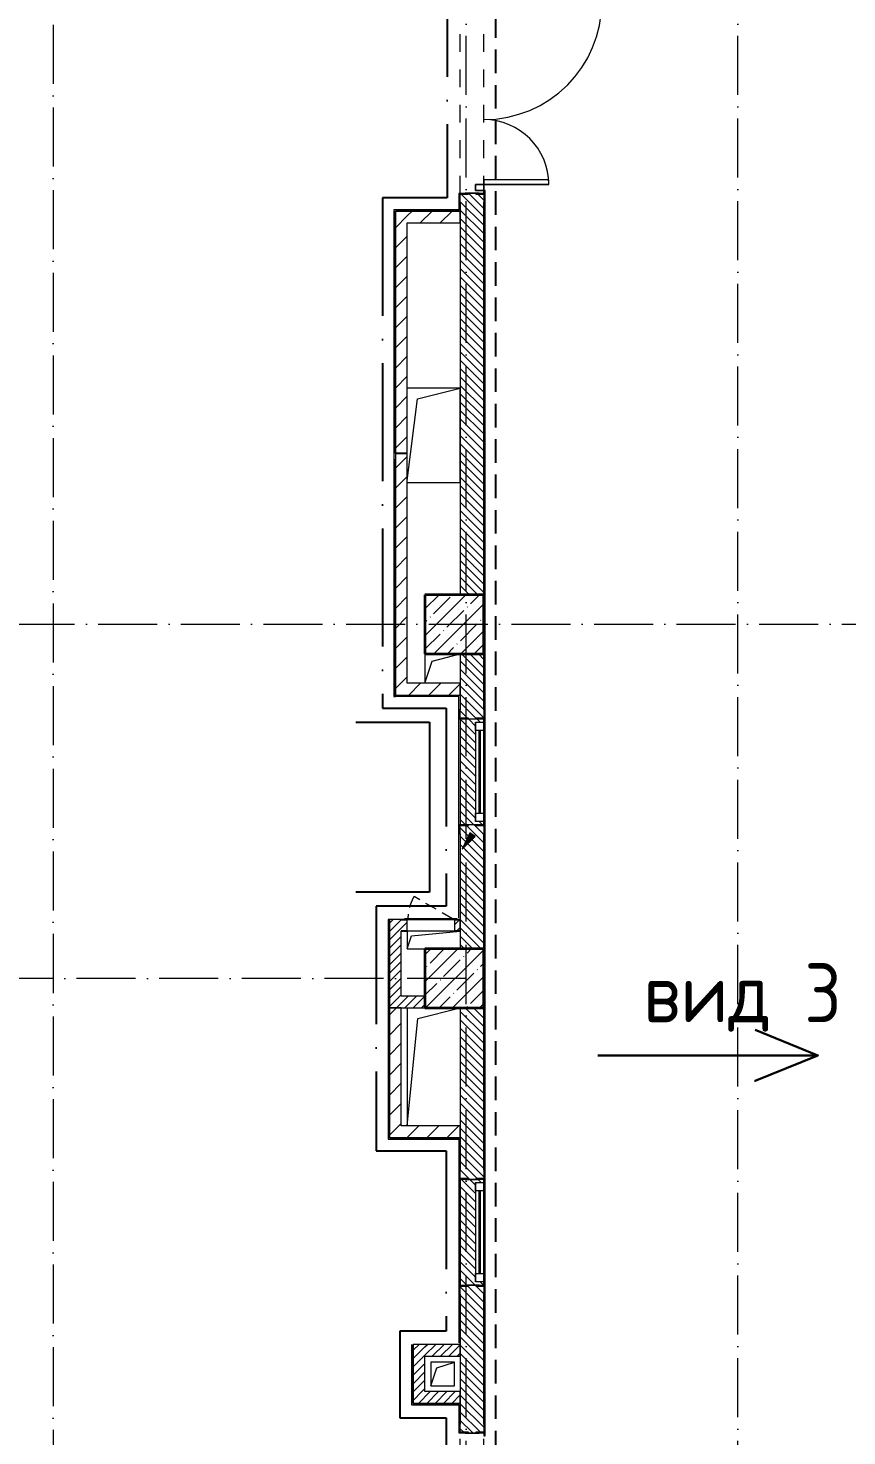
# Model space of a CAD drawing. Header units: millimetres. Extents: x -213536 to 1564669, y -45299 to 942238.
# Drawn here: x -206528 to -199592, y 205352 to 217277 of the extents above; entities that cross this region are included whole.
import ezdxf

# ---------------------------------------------------------------- set-up
doc = ezdxf.new("R2010")
doc.units = ezdxf.units.MM
for name, pattern in [('02 Штрихпунктирная _10 мм_', [1400, 1000, -200, 0, -200]), ('200_ШТРИХ_ш1п0_6_', [160, 100, -60]), ('50_200_ШТРИХ_1Т_ш5_п1_п1_', [700, 500, -100, 0, -100]), ('Штрих короткий', [300, 150, -150]), ('Штриховая _2 мм - 1 мм_', [300, 200, -100])]:
    doc.linetypes.add(name, pattern=pattern)
for name, color, linetype, lineweight in [('0-1', 7, 'Continuous', 5), ('0-2', 7, 'Continuous', 9), ('Двери', 7, 'Continuous', 9), ('Каркас_Импост', 7, 'Continuous', 13), ('Каркас_Импост-1', 7, 'Continuous', 9), ('Несущие колонны', 7, 'Continuous', 9), ('Несущие колонны-1', 7, 'Continuous', 35), ('Обобщенные модели', 7, 'Continuous', 9), ('Окна', 7, 'Continuous', 9), ('Оси-2', 7, '50_200_ШТРИХ_1Т_ш5_п1_п1_', 9), ('Основные линии', 7, 'Continuous', 30), ('Остекление-1', 7, 'Continuous', 9), ('Открывание в плане-2', 7, '200_ШТРИХ_ш1п0_6_', 9), ('Перемычка-1', 7, 'Штрих короткий', 9), ('Стены', 7, 'Continuous', 9), ('Стены-1', 7, 'Continuous', 13), ('Текстовые примечания', 7, 'Continuous', 9), ('Штриховка разреза-1', 7, 'Continuous', 9), ('Элементы узлов', 7, 'Continuous', 9)]:
    doc.layers.add(name, color=color, linetype=linetype, lineweight=lineweight)
for name, color, linetype, lineweight, true_color in [('СТ-1_1', 7, 'Штриховая _2 мм - 1 мм_', 90, 0x888888), ('СТ-2_1', 1, '02 Штрихпунктирная _10 мм_', 90, 0xff0000), ('СТ-6_1', 6, 'Continuous', 90, 0xff00ff)]:
    doc.layers.add(name, color=color, linetype=linetype, lineweight=lineweight, true_color=true_color)
doc.layers.get('0-2').off()
doc.styles.add('СПДС', font='isocpeur.ttf', dxfattribs={"width": 0.9})
pattern_1 = [(45, (0, 0), (-35.35534, 35.35534), [])]
pattern_2 = [(45, (0, 0), (-84.8528, 84.8528), [])]
pattern_3 = [(135, (0, 0), (-35.35534, -35.35534), [])]

# ---------------------------------------------------------------- blocks, each defined once
blk = doc.blocks.new('BSC_Колонна _Прямоугольная - 500х500-V38-АИ2_02_План отделки стен 2-го этажа _Часть 2_')
at = {"layer": 'Несущие колонны'}
h = blk.add_hatch(dxfattribs=at)
h.set_pattern_fill('FP_46', color=256, style=0, pattern_type=2)
h.set_pattern_definition([(45, (-7700, -28300), (-114.04925, 114.04925), []), (45, (-7585.95, -28300), (-114.04925, 114.04925), [201.613, -40.323, 3.353, -36.97])])
h.paths.add_polyline_path([(-250, -250), (250, -250), (250, 250), (-250, 250)], flags=0)
at = {"layer": 'Несущие колонны-1'}
for p, q in [((250, 250), (-250, 250)), ((-250, 250), (-250, -250)), ((250, -250), (250, 250)), ((-250, -250), (250, -250))]:
    blk.add_line(p, q, dxfattribs=at)
blk = doc.blocks.new('BSC_Колонна _Прямоугольная - 500х500-V45-АИ2_02_План отделки стен 2-го этажа _Часть 2_')
at = {"layer": 'Несущие колонны'}
h = blk.add_hatch(dxfattribs=at)
h.set_pattern_fill('FP_53', color=256, style=0, pattern_type=2)
h.set_pattern_definition([(45, (-7700, -25300), (-114.0493, 114.0493), []), (45, (-7585.95, -25300), (-114.0493, 114.0493), [201.613, -40.323, 3.353, -36.97])])
h.paths.add_polyline_path([(-250, -250), (250, -250), (250, 250), (-250, 250), (-250, 142)], flags=0)
at = {"layer": 'Несущие колонны-1'}
for p, q in [((250, 250), (-250, 250)), ((-250, 250), (-250, -250)), ((250, -250), (250, 250)), ((-250, -250), (250, -250))]:
    blk.add_line(p, q, dxfattribs=at)
blk = doc.blocks.new('Проем_Дверь_Прямоугольный - 1700х2400h_дверные проемы-28445702-АИ2_02_План отделки стен 2-го этажа _Часть 2_')
at = {"layer": 'Перемычка-1'}
for p, q in [((850, 100), (-850, 100)), ((850, -100), (-850, -100))]:
    blk.add_line(p, q, dxfattribs=at)
blk = doc.blocks.new('Проем_Дверь_Прямоугольный - 1700х2400h_дверные проемы-28448549-АИ2_02_План отделки стен 2-го этажа _Часть 2_')
at = {"layer": 'Перемычка-1'}
for p, q in [((850, 100), (-850, 100)), ((850, -100), (-850, -100))]:
    blk.add_line(p, q, dxfattribs=at)
blk = doc.blocks.new('120_Окно_СКБ_1Ст - 120_Окно_СКБ_1Ст_классы 900x800_E30-28357655-АИ2_02_План отделки стен 2-го этажа _Часть 2_')
at = {"layer": 'Каркас_Импост'}
for p, q in [((-420, 30), (-420, 100)), ((-420, 100), (-350, 100)), ((-350, 30), (-420, 30)), ((-350, 100), (-350, 30)), ((350, 30), (350, 100)), ((350, 100), (420, 100)), ((420, 30), (350, 30)), ((420, 100), (420, 30))]:
    blk.add_line(p, q, dxfattribs=at)
at = {"layer": 'Каркас_Импост-1'}
for p, q in [((420, 100), (-420, 100)), ((-420, 30), (420, 30))]:
    blk.add_line(p, q, dxfattribs=at)
at = {"layer": 'Остекление-1'}
for p, q in [((350, 70), (-350, 70)), ((350, 60), (-350, 60))]:
    blk.add_line(p, q, dxfattribs=at)
blk = doc.blocks.new('Дверь_Витражная_СКБ_2Ст2 - ДВВ_ДАО_СОШ_Классы-V178-АИ2_02_План отделки стен 2-го этажа _Часть 2_')
at = {"layer": 'Двери'}
for p, q in [((-775, 1035), (-775, 35)), ((775, 585), (775, 35))]:
    blk.add_line(p, q, dxfattribs=at)
for centre, radius, start, end in [((-775, 35), 1000, 360, 90), ((775, 35), 550, 90, 180)]:
    blk.add_arc(centre, radius, start, end, dxfattribs=at)
at = {"layer": 'Элементы узлов'}
for p, q in [((-713, 1035), (-753, 1035)), ((-753, 1035), (-753, 35)), ((-713, 35), (-713, 1035)), ((775, 585), (735, 585)), ((735, 585), (735, 35)), ((775, 35), (775, 585)), ((-825, 35), (-825, -35)), ((-775, 35), (-825, 35)), ((-775, 35), (-825, 35)), ((-825, 35), (-825, -35)), ((-775, -35), (-775, 35)), ((-775, -35), (-775, 35)), ((-753, 35), (-713, 35)), ((735, 35), (775, 35)), ((775, -35), (775, 35)), ((775, 35), (825, 35)), ((775, 35), (775, -35)), ((825, 35), (775, 35)), ((825, 35), (825, -35)), ((825, -35), (825, 35)), ((-825, -35), (-775, -35)), ((-825, -35), (-775, -35)), ((825, -35), (775, -35)), ((775, -35), (825, -35))]:
    blk.add_line(p, q, dxfattribs=at)
blk = doc.blocks.new('154_Стойка_СКБ_Уголок - СМ-2480_200-28346303-АИ2_02_План отделки стен 2-го этажа _Часть 2_')
at = {"layer": 'Обобщенные модели'}
for p, q in [((125, 156), (125, 81)), ((200, 156), (125, 156)), ((131, 81), (131, 150)), ((131, 150), (200, 150)), ((200, 150), (200, 156)), ((125, 81), (131, 81)), ((131, 19), (125, 19)), ((125, 19), (125, -56)), ((131, -50), (131, 19)), ((125, -56), (200, -56)), ((200, -50), (131, -50)), ((200, -56), (200, -50))]:
    blk.add_line(p, q, dxfattribs=at)
blk = doc.blocks.new('Стойка_Влож_Полоса боковая - Полоса-28213942-АИ2_02_План отделки стен 2-го этажа _Часть 2_')
at = {"layer": 'Обобщенные модели'}
for p, q in [((-5, 60), (0, 60)), ((-5, -60), (-5, 60)), ((0, 31), (0, -31)), ((0, -60), (-5, -60))]:
    blk.add_line(p, q, dxfattribs=at)
blk = doc.blocks.new('154_Фахверк_СКБ_Швеллер - Тип_100_3960-28318856-АИ2_02_План отделки стен 2-го этажа _Часть 2_')
at = {"layer": 'Обобщенные модели'}
for p, q in [((175, 50), (125, 50)), ((125, 50), (125, -50)), ((128, 47), (175, 47)), ((128, -47), (128, 47)), ((175, 47), (175, 50)), ((125, -50), (175, -50)), ((175, -47), (128, -47)), ((175, -50), (175, -47))]:
    blk.add_line(p, q, dxfattribs=at)
blk = doc.blocks.new('AR_Отверстие Ниша - Лючок-32403584-АИ2_02_План отделки стен 2-го этажа _Часть 2_')
at = {"layer": 'Окна'}
for p, q in [((-200, 50), (200, 50)), ((200, -50), (-200, -50))]:
    blk.add_line(p, q, dxfattribs=at)
blk = doc.blocks.new('Л_Общий_Лючок - Лючок-29684007-АИ2_02_План отделки стен 2-го этажа _Часть 2_')
at = {"layer": 'Окна'}
for p, q in [((-24, 0), (-24, -6)), ((424, 0), (424, -6)), ((-24, -6), (424, -6))]:
    blk.add_line(p, q, dxfattribs=at)
at = {"layer": 'Открывание в плане-2'}
blk.add_line((16, -6), (342, -194), dxfattribs=at)
blk.add_arc((6, 0), 388, 330, 359.1095, dxfattribs=at)
blk = doc.blocks.new('154_Фахверк_СКБ_Швеллер - Тип_100_3960_зеркало-29769493-АИ2_02_План отделки стен 2-го этажа _Часть 2_')
at = {"layer": 'Обобщенные модели'}
for p, q in [((175, 50), (125, 50)), ((125, 50), (125, -50)), ((128, 47), (175, 47)), ((128, -47), (128, 47)), ((175, 47), (175, 50)), ((125, -50), (175, -50)), ((175, -47), (128, -47)), ((175, -50), (175, -47))]:
    blk.add_line(p, q, dxfattribs=at)
blk = doc.blocks.new('AR_Отверстие прямоугольное _в плите_ - AR_Отверстие прямоугольное _в плите_-V193-АИ2_02_План отделки стен 2-го этажа _Часть 2_')
at = {"layer": 'Обобщенные модели'}
for p, q in [((100, 100), (-100, 100)), ((-100, 100), (-100, -100)), ((-100, -100), (-50, 50)), ((-50, 50), (100, 100)), ((100, -100), (100, 100)), ((-100, -100), (100, -100))]:
    blk.add_line(p, q, dxfattribs=at)
blk = doc.blocks.new('AR_Отверстие прямоугольное _в плите_ - AR_Отверстие прямоугольное _в плите_-30459275-АИ2_02_План отделки стен 2-го этажа _Часть 2_')
at = {"layer": 'Обобщенные модели'}
for p, q in [((-225, 75), (-225, -75)), ((-225, -75), (-188, 37)), ((-188, 37), (225, 75)), ((-225, -75), (-75, -75))]:
    blk.add_line(p, q, dxfattribs=at)
blk = doc.blocks.new('AR_Отверстие прямоугольное _в плите_ - AR_Отверстие прямоугольное _в плите_-30552560-АИ2_02_План отделки стен 2-го этажа _Часть 2_')
at = {"layer": 'Обобщенные модели'}
for p, q in [((-225, 500), (-225, -500)), ((-135, 410), (225, 500)), ((-225, -500), (-135, 410))]:
    blk.add_line(p, q, dxfattribs=at)
blk = doc.blocks.new('AR_Отверстие прямоугольное _в плите_ - AR_Отверстие прямоугольное _в плите_-30552862-АИ2_02_План отделки стен 2-го этажа _Часть 2_')
at = {"layer": 'Обобщенные модели'}
for p, q in [((225, 400), (-223, 400)), ((-135, 310), (225, 400)), ((225, -400), (225, 400)), ((-223, -382), (-135, 310)), ((-223, -400), (225, -400))]:
    blk.add_line(p, q, dxfattribs=at)
blk = doc.blocks.new('AR_Отверстие прямоугольное _в плите_ - AR_Отверстие прямоугольное _в плите_-V234-АИ2_02_План отделки стен 2-го этажа _Часть 2_')
at = {"layer": 'Обобщенные модели'}
for p, q in [((-150, 125), (-150, -125)), ((-88, 63), (150, 125)), ((-150, -125), (-88, 63))]:
    blk.add_line(p, q, dxfattribs=at)
blk = doc.blocks.new('0125-Р-ОО-Ш2-АР-о_23_10_2024_rvt-1-АИ2_02_План отделки стен 2-го этажа _Часть 2_')
at = {"layer": 'Штриховка разреза-1'}
h = blk.add_hatch(dxfattribs=at)
h.set_pattern_fill('FP_2', color=256, style=0, pattern_type=2)
h.set_pattern_definition(pattern_3)
h.paths.add_polyline_path([(7950, 28550), (7950, 31944), (7881, 31944), (7881, 31950), (7819, 31950), (7819, 31944), (7750, 31944), (7750, 28550)], flags=0)
h.paths.add_polyline_path([(7881, 33650), (7881, 33656), (7950, 33656), (7950, 34050), (7750, 34050), (7750, 33656), (7819, 33656), (7819, 33650)], flags=0)
h = blk.add_hatch(dxfattribs=at)
h.set_pattern_fill('FP_3', color=256, style=0, pattern_type=2)
h.set_pattern_definition(pattern_2)
h.paths.add_polyline_path([(7200, 27700), (7300, 27700), (7300, 29700), (7297, 29700), (7297, 29747), (7203, 29747), (7203, 29700), (7200, 29700)], flags=0)
h.paths.add_polyline_path([(7300, 29750), (7300, 31800), (7200, 31800), (7200, 29750), (7297, 29750)], flags=0)
h = blk.add_hatch(dxfattribs=at)
h.set_pattern_fill('FP_3', color=256, style=0, pattern_type=2)
h.set_pattern_definition(pattern_2)
h.paths.add_polyline_path([(7750, 31700), (7750, 31800), (7300, 31800), (7300, 31700)], flags=0)
h = blk.add_hatch(dxfattribs=at)
h.set_pattern_fill('FP_2', color=256, style=0, pattern_type=2)
h.set_pattern_definition(pattern_3)
h.paths.add_polyline_path([(7750, 25550), (7950, 25550), (7950, 26594), (7881, 26594), (7880, 26600), (7819, 26600), (7819, 26594), (7750, 26594), (7750, 25700)], flags=0)
h.paths.add_polyline_path([(7910, 26600), (7950, 26600), (7950, 26630), (7880, 26630), (7880, 27470), (7950, 27470), (7950, 27500), (7910, 27500), (7910, 27495), (7790, 27495), (7790, 27500), (7750, 27500), (7750, 26600), (7790, 26600), (7790, 26605), (7910, 26605)], flags=0)
h.paths.add_polyline_path([(7880, 27500), (7881, 27500), (7881, 27506), (7950, 27506), (7950, 28050), (7750, 28050), (7750, 27506), (7819, 27506), (7819, 27500)], flags=0)
h = blk.add_hatch(dxfattribs=at)
h.set_pattern_fill('FP_3', color=256, style=0, pattern_type=2)
h.set_pattern_definition(pattern_2)
h.paths.add_polyline_path([(7750, 27700), (7750, 27800), (7300, 27800), (7300, 27700)], flags=0)
h = blk.add_hatch(dxfattribs=at)
h.set_pattern_fill('FP_92', color=256, style=0, pattern_type=2)
h.set_pattern_definition(pattern_1)
h.paths.add_polyline_path([(7150, 25700), (7250, 25700), (7250, 25703), (7297, 25703), (7297, 25797), (7250, 25797), (7250, 25800), (7150, 25800), (7150, 25703)], flags=0)
h.paths.add_polyline_path([(7749, 25703), (7750, 25703), (7750, 25797), (7703, 25797), (7703, 25703)], flags=0)
h = blk.add_hatch(dxfattribs=at)
h.set_pattern_fill('FP_92', color=256, style=0, pattern_type=2)
h.set_pattern_definition(pattern_1)
h.paths.add_polyline_path([(7150, 25150), (7250, 25150), (7250, 25700), (7150, 25700), (7150, 25442)], flags=0)
h = blk.add_hatch(dxfattribs=at)
h.set_pattern_fill('FP_92', color=256, style=0, pattern_type=2)
h.set_pattern_definition(pattern_1)
h.paths.add_polyline_path([(7450, 25050), (7450, 25150), (7150, 25150), (7150, 25050)], flags=0)
h = blk.add_hatch(dxfattribs=at)
h.set_pattern_fill('FP_3', color=256, style=0, pattern_type=2)
h.set_pattern_definition(pattern_2)
h.paths.add_polyline_path([(7150, 23950), (7250, 23950), (7250, 25050), (7150, 25050)], flags=0)
h = blk.add_hatch(dxfattribs=at)
h.set_pattern_fill('FP_2', color=256, style=0, pattern_type=2)
h.set_pattern_definition(pattern_3)
h.paths.add_polyline_path([(7756, 19550), (7950, 19550), (7950, 19744), (7881, 19744), (7881, 19750), (7819, 19750), (7819, 19744), (7750, 19744), (7750, 19550)], flags=0)
h.paths.add_polyline_path([(7881, 21450), (7881, 21456), (7950, 21456), (7950, 22694), (7881, 22694), (7880, 22700), (7819, 22700), (7819, 22694), (7750, 22694), (7750, 21456), (7819, 21456), (7819, 21450), (7880, 21450)], flags=0)
h.paths.add_polyline_path([(7790, 22700), (7790, 22705), (7910, 22705), (7910, 22700), (7950, 22700), (7950, 22730), (7880, 22730), (7880, 23570), (7950, 23570), (7950, 23600), (7910, 23600), (7910, 23595), (7790, 23595), (7790, 23600), (7750, 23600), (7750, 22700)], flags=0)
h.paths.add_polyline_path([(7831, 23600), (7881, 23600), (7881, 23606), (7950, 23606), (7950, 25050), (7750, 25050), (7750, 23606), (7819, 23606), (7819, 23600)], flags=0)
h = blk.add_hatch(dxfattribs=at)
h.set_pattern_fill('FP_3', color=256, style=0, pattern_type=2)
h.set_pattern_definition(pattern_2)
h.paths.add_polyline_path([(7250, 23950), (7750, 23950), (7750, 24050), (7250, 24050)], flags=0)
h = blk.add_hatch(dxfattribs=at)
h.set_pattern_fill('FP_92', color=256, style=0, pattern_type=2)
h.set_pattern_definition(pattern_1)
h.paths.add_polyline_path([(7450, 21800), (7450, 22200), (7350, 22200), (7350, 21800)], flags=0)
h = blk.add_hatch(dxfattribs=at)
h.set_pattern_fill('FP_92', color=256, style=0, pattern_type=2)
h.set_pattern_definition(pattern_1)
h.paths.add_polyline_path([(7750, 22100), (7750, 22200), (7450, 22200), (7450, 22100)], flags=0)
h = blk.add_hatch(dxfattribs=at)
h.set_pattern_fill('FP_92', color=256, style=0, pattern_type=2)
h.set_pattern_definition(pattern_1)
h.paths.add_polyline_path([(7750, 21700), (7750, 21800), (7350, 21800), (7350, 21700)], flags=0)
at = {"layer": 'Стены-1'}
for p, q in [((7750, 31875), (7750, 28550)), ((7950, 28550), (7950, 31875)), ((7200, 31800), (7200, 29750)), ((7300, 31800), (7200, 31800)), ((7750, 31800), (7300, 31800)), ((7750, 31700), (7750, 31800)), ((7300, 29750), (7300, 31700)), ((7300, 31700), (7750, 31700)), ((7200, 29700), (7200, 27700)), ((7300, 27800), (7300, 29700)), ((7750, 28050), (7750, 27575)), ((7950, 27575), (7950, 28050)), ((7750, 27800), (7300, 27800)), ((7750, 27700), (7750, 27800)), ((7200, 27700), (7300, 27700)), ((7300, 27700), (7750, 27700)), ((7750, 27500), (7750, 26600)), ((7950, 27470), (7950, 27500)), ((7950, 26600), (7950, 26630)), ((7750, 26525), (7750, 25800)), ((7950, 25550), (7950, 26525)), ((7250, 25800), (7150, 25800)), ((7150, 25800), (7150, 25700)), ((7750, 25703), (7750, 25797)), ((7750, 25797), (7750, 25703)), ((7150, 25700), (7150, 25150)), ((7250, 25150), (7250, 25700)), ((7750, 25700), (7750, 25550)), ((7150, 25150), (7150, 25050)), ((7250, 25050), (7150, 25050)), ((7150, 25050), (7150, 23950)), ((7150, 25050), (7450, 25050)), ((7450, 25150), (7250, 25150)), ((7250, 24050), (7250, 25050)), ((7750, 25050), (7750, 23675)), ((7950, 23675), (7950, 25050)), ((7750, 24050), (7250, 24050)), ((7750, 23950), (7750, 24050)), ((7150, 23950), (7250, 23950)), ((7250, 23950), (7750, 23950)), ((7750, 23600), (7750, 22700)), ((7950, 23570), (7950, 23600)), ((7950, 22700), (7950, 22730)), ((7750, 22625), (7750, 21525)), ((7950, 21525), (7950, 22625)), ((7350, 22200), (7350, 21800)), ((7450, 22200), (7350, 22200)), ((7750, 22200), (7450, 22200)), ((7750, 22100), (7750, 22200)), ((7450, 21800), (7450, 22100)), ((7450, 22100), (7750, 22100)), ((7350, 21800), (7350, 21700)), ((7750, 21800), (7450, 21800)), ((7750, 21700), (7750, 21800)), ((7350, 21700), (7750, 21700))]:
    blk.add_line(p, q, dxfattribs=at)
at = {"layer": '0-2'}
for name, p, rotation in [('Проем_Дверь_Прямоугольный - 1700х2400h_дверные проемы-28445702-АИ2_02_План отделки стен 2-го этажа _Часть 2_', (7850, 32800), 269.9999999999999), ('Дверь_Витражная_СКБ_2Ст2 - ДВВ_ДАО_СОШ_Классы-V178-АИ2_02_План отделки стен 2-го этажа _Часть 2_', (7915, 32800), 269.9999999999961), ('154_Стойка_СКБ_Уголок - СМ-2480_200-28346303-АИ2_02_План отделки стен 2-го этажа _Часть 2_', (7800, 32075), 269.9999999999999), ('Стойка_Влож_Полоса боковая - Полоса-28213942-АИ2_02_План отделки стен 2-го этажа _Часть 2_', (7850, 31950), 269.9999999999999), ('154_Фахверк_СКБ_Швеллер - Тип_100_3960-28318856-АИ2_02_План отделки стен 2-го этажа _Часть 2_', (7250, 29875), 269.9999999999999), ('154_Стойка_СКБ_Уголок - СМ-2480_200-28346303-АИ2_02_План отделки стен 2-го этажа _Часть 2_', (7900, 27375), 89.99999999999991), ('Стойка_Влож_Полоса боковая - Полоса-28213942-АИ2_02_План отделки стен 2-го этажа _Часть 2_', (7850, 27500), 89.99999999999993), ('120_Окно_СКБ_1Ст - 120_Окно_СКБ_1Ст_классы 900x800_E30-28357655-АИ2_02_План отделки стен 2-го этажа _Часть 2_', (7850, 27050), 269.9999999999999), ('154_Стойка_СКБ_Уголок - СМ-2480_200-28346303-АИ2_02_План отделки стен 2-го этажа _Часть 2_', (7800, 26725), 269.9999999999999), ('Стойка_Влож_Полоса боковая - Полоса-28213942-АИ2_02_План отделки стен 2-го этажа _Часть 2_', (7850, 26600), 269.9999999999999), ('Л_Общий_Лючок - Лючок-29684007-АИ2_02_План отделки стен 2-го этажа _Часть 2_', (7700, 25800), 180), ('154_Фахверк_СКБ_Швеллер - Тип_100_3960_зеркало-29769493-АИ2_02_План отделки стен 2-го этажа _Часть 2_', (7425, 25750), 180), ('154_Стойка_СКБ_Уголок - СМ-2480_200-28346303-АИ2_02_План отделки стен 2-го этажа _Часть 2_', (7900, 23475), 89.99999999999991), ('Стойка_Влож_Полоса боковая - Полоса-28213942-АИ2_02_План отделки стен 2-го этажа _Часть 2_', (7850, 23600), 89.99999999999993), ('120_Окно_СКБ_1Ст - 120_Окно_СКБ_1Ст_классы 900x800_E30-28357655-АИ2_02_План отделки стен 2-го этажа _Часть 2_', (7850, 23150), 269.9999999999999), ('154_Стойка_СКБ_Уголок - СМ-2480_200-28346303-АИ2_02_План отделки стен 2-го этажа _Часть 2_', (7800, 22825), 269.9999999999999), ('Стойка_Влож_Полоса боковая - Полоса-28213942-АИ2_02_План отделки стен 2-го этажа _Часть 2_', (7850, 22700), 269.9999999999999), ('154_Стойка_СКБ_Уголок - СМ-2480_200-28346303-АИ2_02_План отделки стен 2-го этажа _Часть 2_', (7900, 21325), 89.99999999999991), ('Проем_Дверь_Прямоугольный - 1700х2400h_дверные проемы-28448549-АИ2_02_План отделки стен 2-го этажа _Часть 2_', (7850, 20600), 269.9999999999999), ('Стойка_Влож_Полоса боковая - Полоса-28213942-АИ2_02_План отделки стен 2-го этажа _Часть 2_', (7850, 21450), 89.99999999999993)]:
    blk.add_blockref(name, p, dxfattribs=dict(at, rotation=rotation))
for name, p in [('AR_Отверстие прямоугольное _в плите_ - AR_Отверстие прямоугольное _в плите_-30552862-АИ2_02_План отделки стен 2-го этажа _Часть 2_', (7523, 29900)), ('BSC_Колонна _Прямоугольная - 500х500-V38-АИ2_02_План отделки стен 2-го этажа _Часть 2_', (7700, 28300)), ('AR_Отверстие прямоугольное _в плите_ - AR_Отверстие прямоугольное _в плите_-V234-АИ2_02_План отделки стен 2-го этажа _Часть 2_', (7600, 27925)), ('AR_Отверстие Ниша - Лючок-32403584-АИ2_02_План отделки стен 2-го этажа _Часть 2_', (7500, 25750)), ('154_Фахверк_СКБ_Швеллер - Тип_100_3960_зеркало-29769493-АИ2_02_План отделки стен 2-го этажа _Часть 2_', (7575, 25750)), ('AR_Отверстие прямоугольное _в плите_ - AR_Отверстие прямоугольное _в плите_-30459275-АИ2_02_План отделки стен 2-го этажа _Часть 2_', (7525, 25625)), ('BSC_Колонна _Прямоугольная - 500х500-V45-АИ2_02_План отделки стен 2-го этажа _Часть 2_', (7700, 25300)), ('AR_Отверстие прямоугольное _в плите_ - AR_Отверстие прямоугольное _в плите_-30552560-АИ2_02_План отделки стен 2-го этажа _Часть 2_', (7525, 24550)), ('AR_Отверстие прямоугольное _в плите_ - AR_Отверстие прямоугольное _в плите_-V193-АИ2_02_План отделки стен 2-го этажа _Часть 2_', (7600, 21950))]:
    blk.add_blockref(name, p, dxfattribs=at)
blk = doc.blocks.new('Оси1')
at = {"layer": 'Оси-2'}
for p, q in [((210545.6, 264395.4), (210545.6, 210594.5)), ((214045.6, 210594.5), (214045.6, 264395.4)), ((216345.6, 210594.5), (216345.6, 264395.4)), ((203926.8, 241115.2), (234645.6, 241115.2)), ((214045.6, 238115.2), (203926.8, 238115.2))]:
    blk.add_line(p, q, dxfattribs=at)

msp = doc.modelspace()

# ---------------------------------------------------------------- hatches: boundary and pattern name
at = {"layer": 'Текстовые примечания'}
msp.add_hatch(color=256, dxfattribs=at).paths.add_polyline_path([(-202851.6, 210323.3), (-202742.2, 210429.2), (-202785, 210460.3)], flags=0)

# ---------------------------------------------------------------- linework, layer by layer
at = {"color": 1, "lineweight": 30}
msp.add_lwpolyline([(-201700.5, 208575.3), (-199837.4, 208575.3), (-200369.1, 208358.3), (-199837.4, 208575.3), (-200369.1, 208792.2)], dxfattribs=at)
at = {"layer": 'СТ-1_1', "lineweight": 25}
msp.add_line((-202567, 195295.3), (-202567, 233115.3), dxfattribs=at)
at = {"layer": 'СТ-2_1', "lineweight": 25}
for p, q in [((-202979, 217865.3), (-202979, 215839.3)), ((-202979, 215839.3), (-203527, 215839.3)), ((-203527, 215839.3), (-203527, 211515.3)), ((-203527, 211515.3), (-202987, 211515.3)), ((-202987, 211515.3), (-202987, 209839.3)), ((-202987, 209839.3), (-203579, 209839.3)), ((-203579, 209839.3), (-203579, 207765.3)), ((-203579, 207765.3), (-202987, 207765.3)), ((-202987, 207765.3), (-202987, 206240.4)), ((-202987, 206240.4), (-203379, 206240.4)), ((-203379, 206240.4), (-203379, 205505.4)), ((-203379, 205505.4), (-202987, 205505.4)), ((-202987, 205505.4), (-202987, 203589.3))]:
    msp.add_line(p, q, dxfattribs=at)
at = {"layer": 'СТ-6_1', "lineweight": 25}
for p, q in [((-203751.6, 211397.3), (-203127, 211397.3)), ((-203127, 211397.3), (-203127, 209959.3)), ((-203127, 209959.3), (-203751.6, 209959.3))]:
    msp.add_line(p, q, dxfattribs=at)
at = {"layer": 'Стены'}
for p, q in [((-203417, 211627.3), (-202867, 211627.3)), ((-202879, 211615.3), (-203417, 211615.3)), ((-202879, 209739.3), (-202879, 211615.3)), ((-202867, 211627.3), (-202867, 211502.3)), ((-202867, 211427.3), (-202867, 210527.3)), ((-202867, 210452.3), (-202867, 209727.3))]:
    msp.add_line(p, q, dxfattribs=at)
at = {"layer": 'Стены-1'}
for p, q in [((-202879, 215877.3), (-202879, 215739.3)), ((-202873, 215877.3), (-202879, 215877.3)), ((-202655, 215902.3), (-202667, 215902.3)), ((-202667, 215902.3), (-202667, 215877.3)), ((-202655, 205352.3), (-202655, 215902.3)), ((-202879, 215739.3), (-203429, 215739.3)), ((-203429, 215739.3), (-203429, 211615.3)), ((-203417, 215727.3), (-202867, 215727.3)), ((-203417, 213677.3), (-203417, 215727.3)), ((-202867, 215727.3), (-202867, 215802.3)), ((-202667, 215802.3), (-202667, 212477.3)), ((-203417, 211615.3), (-203417, 213627.3)), ((-202667, 211977.3), (-202667, 211502.3)), ((-203429, 211615.3), (-203417, 211615.3)), ((-202667, 211427.3), (-202667, 211397.3)), ((-202667, 210557.3), (-202667, 210527.3)), ((-202667, 210452.3), (-202667, 209477.3)), ((-203479, 209727.3), (-203479, 207865.3)), ((-203467, 209727.3), (-203479, 209727.3)), ((-203467, 207877.3), (-203467, 209727.3)), ((-202667, 208977.3), (-202667, 207602.3)), ((-203479, 207865.3), (-202879, 207865.3)), ((-202867, 207877.3), (-203467, 207877.3)), ((-202879, 207865.3), (-202879, 206139.3)), ((-202867, 207602.3), (-202867, 207877.3)), ((-202867, 206627.3), (-202867, 207527.3)), ((-202667, 207527.3), (-202667, 207497.3)), ((-202867, 206127.3), (-202867, 206552.3)), ((-202667, 206657.3), (-202667, 206627.3)), ((-202667, 206552.3), (-202667, 205452.3)), ((-203279, 206127.3), (-203279, 205615.3)), ((-203267, 205627.3), (-203267, 206127.3)), ((-202879, 206127.3), (-202867, 206127.3)), ((-203279, 205615.3), (-202879, 205615.3)), ((-202867, 205627.3), (-203267, 205627.3)), ((-202879, 205615.3), (-202879, 205377.3)), ((-202867, 205452.3), (-202867, 205627.3)), ((-202879, 205377.3), (-202873, 205377.3)), ((-202667, 205377.3), (-202667, 205352.3)), ((-202667, 205352.3), (-202655, 205352.3))]:
    msp.add_line(p, q, dxfattribs=at)
at = {"layer": 'Текстовые примечания'}
for p, q in [((-202785, 210460.3), (-202851.6, 210323.3)), ((-202851.6, 210323.3), (-202742.2, 210429.2)), ((-202742.2, 210429.2), (-202785, 210460.3))]:
    msp.add_line(p, q, dxfattribs=at)

# ---------------------------------------------------------------- block references
at = {"color": 2, "lineweight": 30}
msp.add_blockref('Оси1', (-416862.6, -28888), dxfattribs=at)
at = {"layer": '0-1'}
msp.add_blockref('0125-Р-ОО-Ш2-АР-о_23_10_2024_rvt-1-АИ2_02_План отделки стен 2-го этажа _Часть 2_', (-210617, 183927.3), dxfattribs=at)

# ---------------------------------------------------------------- texts
at = {"layer": 'Основные линии', "insert": (-201316.1, 209355.8), "char_height": 500, "attachment_point": 1, "style": 'СПДС'}
msp.add_mtext_dynamic_manual_height_columns('вид 3', width=1649.982, gutter_width=1678.4, heights=[0], dxfattribs=at)

doc.saveas('drawing.dxf')
